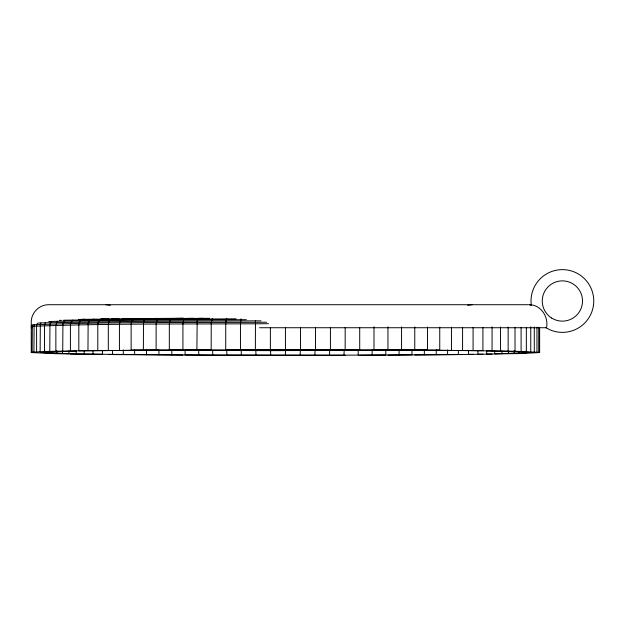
<?xml version="1.0" encoding="UTF-8"?>
<svg xmlns="http://www.w3.org/2000/svg" width="625" height="625" viewBox="0 0 625 625"><rect width="100%" height="100%" fill="white"/><g stroke="black" fill="none" stroke-linecap="round" stroke-linejoin="round"><path stroke-width="0.94" d="M31.25 352.383L32.141 352.211L32.336 324.836C110.375 321.734 188.531 322.789 266.617 322.219M261.047 320.844L255.453 320.852L255.367 349.609L225.711 349.664L225.758 322.289L226.711 318.266M300.273 349.5L300.203 355.242M315.055 349.484L314.914 355.227L270.68 355.242L226.922 355.164L226.648 349.422M34.117 324.664L33.922 352.047L32.141 352.211M31.25 326.664L31.445 325.18M329.727 349.461L329.516 355.203M240.969 318.789L240.461 323.742L240.461 349.633M344.234 349.422L343.961 355.164L314.914 355.227M255.453 320.852L131.602 321.422L45.266 322.781L44.531 325.656L44.531 351.547L33.922 352.047M45.266 322.781L40.875 322.945L40.32 324.336L40.133 351.711M37.344 323.109L36.594 325.984L36.594 351.875M246.305 319.68L132.156 320.234L57.375 321.281L55.859 325.344L55.859 351.227L44.531 351.547M57.375 321.281L51.344 321.438L49.961 324.008L49.781 351.383M212.414 318.312L211.227 322.336L211.172 349.711L78.82 350.789L78.82 324.898C78.695 321.641 81.477 318.43 84.938 319.281M202.977 318.289L198.375 318.367L197.164 321.008L196.891 349.766M193.297 318.273L184.648 318.43L183.602 319.891L182.922 323.938L182.922 349.828L169.32 349.906L169.32 324.016L170.086 319.961L171.266 318.5L183.414 318.273L129.57 318.633M236.109 318.805L72.836 320.078L71.055 322.172L70.406 325.039L70.406 350.93L55.859 351.227M72.836 320.078L65.258 320.219L62.914 323.703L62.742 351.078M209.609 318.32L145.758 318.672L144.32 320.133L143.484 322.703L143.375 350.078M133.398 318.602L122.211 318.875L119.93 321.523L119.43 324.398L119.43 350.281M119.008 318.781L111.273 318.992L108.844 321.641L108.305 324.508L108.305 350.398M109.18 318.875L100.953 319.109L98.375 321.766L97.805 324.633L97.805 350.523M467.602 305.305L472.07 304.719M32.141 326.328C110.867 323.195 189.727 324.281 268.5 323.703M494.695 351.148L494.695 353.906L529.961 352.469L518.891 351.648L486.68 350.898M38.227 323.07L40.875 322.945M94.117 319.148L90.203 319.805L88.125 323.273L87.969 350.656M48.734 321.516L51.344 321.438M145.758 318.672L133.719 318.773L131.602 321.422L131.133 324.289L131.133 350.18M59.43 320.352L61.367 320.305M63.313 320.266L65.258 320.219M76.188 351.039L40.922 352.469L68.93 353.758L68.93 351M78.609 319.43L145.43 318.5M70.406 350.93L158.938 350.094M492.062 354.156L477.922 354.18L477.922 350.5M482.914 354.289L468.469 354.312L468.469 350.633L436.242 350.289M105.406 318.883L100.953 319.109M387.953 355.109L473.078 354.422M131.805 350.023L270.68 350.641L439.078 350.023M462.578 354.539L414.766 354.953M154.102 318.438L157.961 318.406M359.711 355.234L411.945 354.844L411.945 350.242M185.086 349.938L358.188 349.82M343.961 355.164L385.797 355L385.797 350.398M345.172 355.273L185.086 355L185.086 350.398M528.547 304.719L48.508 304.719C39.273 304.664 31.195 312.742 31.25 321.977L31.25 352.555L55.859 353.711L102.414 354.312L102.414 350.633M531.383 305.125L529.523 304.719L531.273 304.719L531.016 301.883A31.383 31.383 0 0 1 566.094 269.844A31.383 31.383 0 0 1 592.664 309.234A31.383 31.383 0 0 1 549.82 329.758L545.984 327.734M110.266 305.305L105.797 304.719M31.25 327.734L32.172 327.734M259.531 327.734L546.562 327.734C548.664 316.805 541.055 304.945 529.523 304.719M255.367 349.609L427.508 350.078L427.508 327.062M225.711 355.273L70.406 354.008M372.148 349.875L482.914 350.656L482.914 327.641M182.922 355.109L108.305 354.539M468.469 350.633L515.023 351.227L539.633 352.383M171.266 318.5L158.289 318.578L156.977 320.047L156.117 324.094L156.117 349.984M241.156 349.461L241.367 355.203M255.828 349.484L255.969 355.227M270.609 349.5L270.68 355.242M539.633 327.453L539.633 352.555L521.102 353.555L486.68 354.047L486.68 350.367M538.742 327.281L538.742 352.211M536.961 327.117L536.961 352.047M534.289 326.945L534.289 351.875M530.75 326.781L530.75 351.711M526.352 327.578L526.352 351.547M525.961 351.133L525.961 352.969M522.859 351.297L522.859 353.133M521.102 327.414L521.102 351.383M518.891 351.453L518.891 353.297M515.023 327.258L515.023 351.227M514.07 350.695L514.07 353.453M508.422 350.852L508.422 353.609M508.141 327.109L508.141 351.078M501.953 351L501.953 353.758M500.477 326.961L500.477 350.93M492.062 326.82L492.062 350.789M473.078 327.508L473.078 350.523M462.578 327.391L462.578 350.398M458.344 350.75L458.344 354.43M451.453 327.273L451.453 350.281M447.586 349.945L447.586 354.547M439.75 327.164L439.75 350.18M436.242 350.055L436.242 354.656M424.344 350.148L424.344 354.758M414.766 326.977L414.766 349.984M401.562 326.891L401.562 349.906M399.078 350.328L399.078 354.93M387.953 326.82L387.953 349.828M373.992 326.75L373.992 349.766M372.148 350.461L372.148 355.062M359.711 327.656L359.711 349.711M358.188 350.516L358.188 355.117M345.172 327.609L345.172 349.664M330.422 327.578L330.422 349.633M315.516 327.555L315.516 349.609M300.508 327.539L300.508 349.594M285.438 327.531L285.438 355.242M270.375 327.539L270.375 349.594M212.695 350.516L212.695 355.117M198.734 350.461L198.734 355.062M171.805 350.328L171.805 354.93M158.938 350.242L158.938 354.844M146.539 350.148L146.539 354.758M134.641 350.055L134.641 354.656M123.297 349.945L123.297 354.547M112.539 350.75L112.539 354.43M92.961 350.5L92.961 354.18M84.203 350.367L84.203 354.047M76.188 351.148L76.188 353.906M62.461 350.852L62.461 353.609M56.812 350.695L56.812 353.453M51.992 351.453L51.992 353.297M48.023 351.297L48.023 353.133M44.922 351.133L44.922 352.969M551.711 318.078A20.141 20.141 0 0 0 582.508 301.711A20.141 20.141 0 0 0 552.93 283.227A20.141 20.141 0 0 0 551.711 318.078"/></g></svg>
